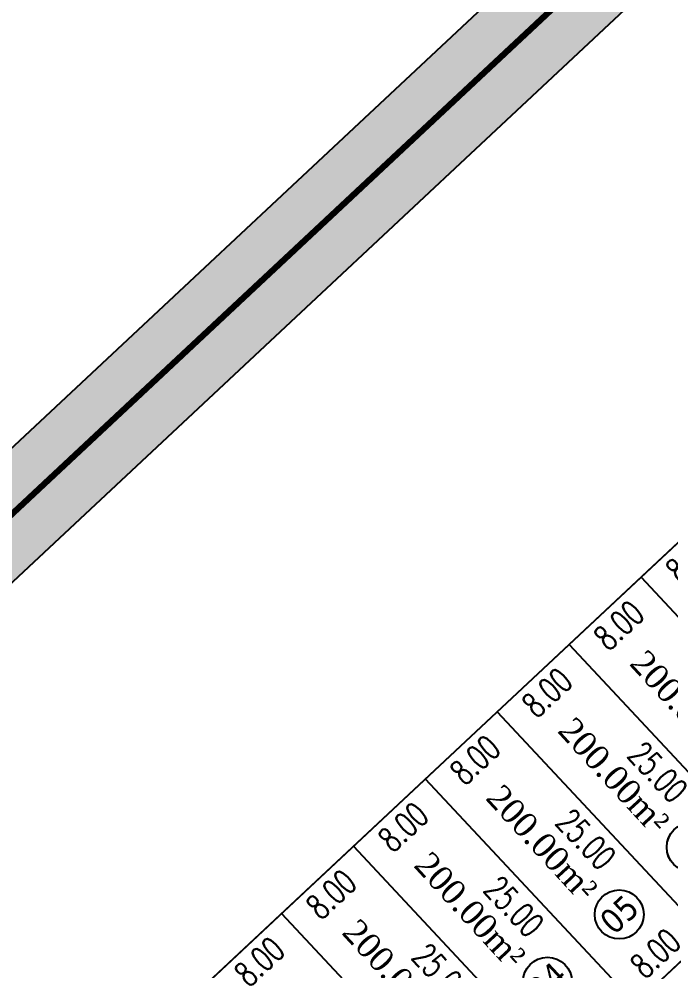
# Model space of a CAD drawing. Header units: metres. Extents: x 437145 to 437701, y 9614495 to 9615043.
# Drawn here: x 437272.8 to 437325.8, y 9614791 to 9614868.3 of the extents above; entities that cross this region are included whole.
import ezdxf

# ---------------------------------------------------------------- set-up
doc = ezdxf.new("R2010")
doc.units = ezdxf.units.M
doc.header["$PDMODE"] = 35
doc.header["$PDSIZE"] = 0.1
doc.linetypes.add('HIDDEN', pattern=[9.525, 6.35, -3.175])
for name, color, linetype in [('ADUTORA', 90, 'Continuous'), ('Auxiliar', 7, 'Continuous'), ('COTAS', 10, 'Continuous'), ('Layer3', 1, 'Continuous'), ('ÁREA', 7, 'Continuous')]:
    doc.layers.add(name, color=color, linetype=linetype)
doc.styles.add('COTAS', font='romans.shx', dxfattribs={"width": 0.7})
doc.styles.add('symplex', font='simplex.shx', dxfattribs={"bigfont": 'bigfont.shx'})
doc.styles.add('tahoma', font='tahoma.ttf')
doc.styles.add('ÁREA', font='times.ttf', dxfattribs={"height": 2})
doc.dimstyles.new('C-75', dxfattribs={"dimtxt": 2, "dimasz": 0.2, "dimexe": 0, "dimexo": 0, "dimgap": 1, "dimtad": 0, "dimzin": 4, "dimdsep": 46, "dimtxsty": 'COTAS', "dimblk1": 'BOL-COT', "dimblk2": 'BOL-COT', "dimsah": 1, "dimcen": 0.1, "dimse1": 1, "dimse2": 1, "dimsd1": 1, "dimsd2": 1, "dimclrd": 8, "dimclre": 256, "dimaunit": 1, "dimadec": 3, "dimazin": 0, "dimtfac": 0.5, "dimtix": 1, "dimtmove": 0, "dimatfit": 3, "dimldrblk": 'BOL-COT', "dimfxl": 1, "dimtolj": 1, "dimtzin": 0, "dimarcsym": 0})

# ---------------------------------------------------------------- blocks, each defined once
blk = doc.blocks.new('*D41')
at = {"layer": 'Defpoints', "color": 0, "transparency": 16777216}
for p in [(2564.772, 1163.431), (2564.772, 1161.548), (2572.772, 1161.548)]:
    blk.add_point(p, dxfattribs=at)
at = {"layer": 'Layer3', "transparency": 16777216, "insert": (2568.772, 1163.431), "char_height": 2, "attachment_point": 5, "rotation": 0.00204, "style": 'COTAS'}
blk.add_mtext('\\A1;8.00', dxfattribs=at)
blk = doc.blocks.new('BOL-COT')
at = {"layer": 'COTAS'}
for p, q in [((-2, 0), (2, 0)), ((0, -3), (0, 3))]:
    blk.add_line(p, q, dxfattribs=at)
blk.add_circle((0, 0), 0.4, dxfattribs=at)
blk = doc.blocks.new('*D68')
at = {"layer": 'Defpoints', "color": 0, "transparency": 16777216}
for p in [(2588.769, 1186.55), (2586.961, 1161.55), (2588.77, 1161.55)]:
    blk.add_point(p, dxfattribs=at)
at = {"layer": 'Layer3', "transparency": 16777216, "insert": (2586.961, 1174.05), "char_height": 2, "attachment_point": 5, "rotation": 270.00204, "style": 'COTAS'}
blk.add_mtext('\\A1;25.00', dxfattribs=at)
blk = doc.blocks.new('*D69')
at = {"layer": 'Defpoints', "color": 0, "transparency": 16777216}
for p in [(2580.769, 1186.55), (2578.961, 1161.55), (2580.77, 1161.55)]:
    blk.add_point(p, dxfattribs=at)
at = {"layer": 'Layer3', "transparency": 16777216, "insert": (2578.961, 1174.05), "char_height": 2, "attachment_point": 5, "rotation": 270.00204, "style": 'COTAS'}
blk.add_mtext('\\A1;25.00', dxfattribs=at)
blk = doc.blocks.new('*D70')
at = {"layer": 'Defpoints', "color": 0, "transparency": 16777216}
for p in [(2572.769, 1186.55), (2570.961, 1161.55), (2572.77, 1161.55)]:
    blk.add_point(p, dxfattribs=at)
at = {"layer": 'Layer3', "transparency": 16777216, "insert": (2570.961, 1174.05), "char_height": 2, "attachment_point": 5, "rotation": 270.00204, "style": 'COTAS'}
blk.add_mtext('\\A1;25.00', dxfattribs=at)
blk = doc.blocks.new('*D71')
at = {"layer": 'Defpoints', "color": 0, "transparency": 16777216}
for p in [(2564.769, 1186.55), (2562.961, 1161.55), (2564.77, 1161.55)]:
    blk.add_point(p, dxfattribs=at)
at = {"layer": 'Layer3', "transparency": 16777216, "insert": (2562.961, 1174.05), "char_height": 2, "attachment_point": 5, "rotation": 270.00204, "style": 'COTAS'}
blk.add_mtext('\\A1;25.00', dxfattribs=at)
blk = doc.blocks.new('*D72')
at = {"layer": 'Defpoints', "color": 0, "transparency": 16777216}
for p in [(2556.769, 1186.549), (2554.961, 1161.549), (2556.77, 1161.549)]:
    blk.add_point(p, dxfattribs=at)
at = {"layer": 'Layer3', "transparency": 16777216, "insert": (2554.961, 1174.049), "char_height": 2, "attachment_point": 5, "rotation": 270.00204, "style": 'COTAS'}
blk.add_mtext('\\A1;25.00', dxfattribs=at)
blk = doc.blocks.new('*D73')
at = {"layer": 'Defpoints', "color": 0, "transparency": 16777216}
for p in [(2548.769, 1186.549), (2546.961, 1161.549), (2548.77, 1161.549)]:
    blk.add_point(p, dxfattribs=at)
at = {"layer": 'Layer3', "transparency": 16777216, "insert": (2546.961, 1174.049), "char_height": 2, "attachment_point": 5, "rotation": 270.00204, "style": 'COTAS'}
blk.add_mtext('\\A1;25.00', dxfattribs=at)
blk = doc.blocks.new('*D218')
at = {"layer": 'Defpoints', "color": 0, "transparency": 16777216}
for p in [(2540.774, 1186.545), (2548.771, 1186.545), (2548.771, 1184.914)]:
    blk.add_point(p, dxfattribs=at)
at = {"layer": 'Layer3', "transparency": 16777216, "insert": (2544.8, 1184.914), "char_height": 2, "attachment_point": 5, "rotation": 0.00204, "style": 'COTAS'}
blk.add_mtext('\\A1;8.00', dxfattribs=at)
blk = doc.blocks.new('*D245')
at = {"layer": 'Defpoints', "color": 0, "transparency": 16777216}
for p in [(2548.771, 1186.547), (2556.769, 1186.547), (2556.769, 1184.916)]:
    blk.add_point(p, dxfattribs=at)
at = {"layer": 'Layer3', "transparency": 16777216, "insert": (2552.798, 1184.916), "char_height": 2, "attachment_point": 5, "rotation": 0.00204, "style": 'COTAS'}
blk.add_mtext('\\A1;8.00', dxfattribs=at)
blk = doc.blocks.new('*D246')
at = {"layer": 'Defpoints', "color": 0, "transparency": 16777216}
for p in [(2556.774, 1186.545), (2564.771, 1186.546), (2564.771, 1184.915)]:
    blk.add_point(p, dxfattribs=at)
at = {"layer": 'Layer3', "transparency": 16777216, "insert": (2560.8, 1184.915), "char_height": 2, "attachment_point": 5, "rotation": 0.00204, "style": 'COTAS'}
blk.add_mtext('\\A1;8.00', dxfattribs=at)
blk = doc.blocks.new('*D247')
at = {"layer": 'Defpoints', "color": 0, "transparency": 16777216}
for p in [(2564.771, 1186.548), (2572.769, 1186.548), (2572.769, 1184.917)]:
    blk.add_point(p, dxfattribs=at)
at = {"layer": 'Layer3', "transparency": 16777216, "insert": (2568.798, 1184.917), "char_height": 2, "attachment_point": 5, "rotation": 0.00204, "style": 'COTAS'}
blk.add_mtext('\\A1;8.00', dxfattribs=at)
blk = doc.blocks.new('*D248')
at = {"layer": 'Defpoints', "color": 0, "transparency": 16777216}
for p in [(2572.774, 1186.546), (2580.771, 1186.546), (2580.771, 1184.915)]:
    blk.add_point(p, dxfattribs=at)
at = {"layer": 'Layer3', "transparency": 16777216, "insert": (2576.8, 1184.915), "char_height": 2, "attachment_point": 5, "rotation": 0.00204, "style": 'COTAS'}
blk.add_mtext('\\A1;8.00', dxfattribs=at)
blk = doc.blocks.new('*D249')
at = {"layer": 'Defpoints', "color": 0, "transparency": 16777216}
for p in [(2580.774, 1186.546), (2588.771, 1186.546), (2588.771, 1184.916)]:
    blk.add_point(p, dxfattribs=at)
at = {"layer": 'Layer3', "transparency": 16777216, "insert": (2584.8, 1184.915), "char_height": 2, "attachment_point": 5, "rotation": 0.00204, "style": 'COTAS'}
blk.add_mtext('\\A1;8.00', dxfattribs=at)
blk = doc.blocks.new('*D250')
at = {"layer": 'Defpoints', "color": 0, "transparency": 16777216}
for p in [(2588.774, 1186.546), (2596.771, 1186.547), (2596.771, 1184.916)]:
    blk.add_point(p, dxfattribs=at)
at = {"layer": 'Layer3', "transparency": 16777216, "insert": (2592.8, 1184.916), "char_height": 2, "attachment_point": 5, "rotation": 0.00204, "style": 'COTAS'}
blk.add_mtext('\\A1;8.00', dxfattribs=at)
blk = doc.blocks.new('atutu')
at = {"layer": 'Layer3', "ltscale": 5}
h = blk.add_hatch(dxfattribs=at)
h.set_pattern_fill('AR-SAND', color=49, scale=0.1)
h.set_pattern_definition([(37.5, (-475087.59496, -9591321.84182), (-0.006299335811, 0.1926823769013), [0, -0.152, 0, -0.17, 0, -0.1625]), (7.5, (-475087.59496, -9591321.84182), (0.176977670527, 0.282214606523), [0, -0.082, 0, -0.137, 0, -0.0525]), (327.5, (-475087.71796, -9591321.84182), (0.3114141861751, 0.0005659053537), [0, -0.05, 0, -0.18, 0, -0.235]), (317.5, (-475087.71796, -9591321.84182), (0.300612660457, 0.0877675564934), [0, -0.025, 0, -0.118, 0, -0.135])])
h.paths.add_polyline_path([(2864.466, 1229.158), (2384.965, 1229.158), (2384.965, 1225.23), (2864.466, 1225.158)])
h.paths.add_polyline_path([(2864.466, 1225.158), (2384.965, 1225.23), (2384.965, 1221.158), (2864.466, 1221.158)])
at = {"layer": 'Layer3', "color": 9}
for points in [[(2384.965, 1229.158), (2864.466, 1229.158)], [(2384.965, 1221.158), (2864.466, 1221.158)]]:
    blk.add_lwpolyline(points, dxfattribs=at)
at = {"layer": 'Layer3', "color": 40, "linetype": 'HIDDEN', "const_width": 0.5}
blk.add_lwpolyline([(2384.965, 1225.23), (2864.466, 1225.158)], dxfattribs=at)
at = {"layer": 'Layer3', "color": 0}
for points in [[(2702.797, 1186.553), (2480.954, 1186.545)], [(2548.771, 1186.547), (2548.772, 1161.547)], [(2556.771, 1186.547), (2556.772, 1161.547)], [(2564.771, 1186.548), (2564.772, 1161.548)], [(2572.771, 1186.548), (2572.772, 1161.548)], [(2580.771, 1186.548), (2580.772, 1161.548)], [(2588.771, 1186.548), (2588.772, 1161.548)], [(2698.272, 1161.552), (2532.772, 1161.546)]]:
    blk.add_lwpolyline(points, dxfattribs=at)
blk.add_circle((2560.775, 1167.737), 1.991, dxfattribs=at)
at = {"layer": 'Layer3', "color": 1}
for centre in [(2568.773, 1167.74), (2576.773, 1167.74), (2576.775, 1167.738)]:
    blk.add_circle(centre, 1.991, dxfattribs=at)
at = {"layer": 'ADUTORA', "color": 7, "style": 'symplex'}
for s, rotation, p in [('RUA PROJETADA K', 270.02567, (2523.683, 1214.658)), ('RUA PROJETADA A', 0.02567, (2563.006, 1153.96))]:
    blk.add_text(s, height=3.2843, rotation=rotation, dxfattribs=at).set_placement(p)
at = {"layer": 'Layer3', "color": 5, "char_height": 2, "attachment_point": 5, "rotation": 0.00204, "style": 'tahoma'}
for s, insert in [('\\A1;04', (2560.775, 1167.737)), ('\\A1;05', (2568.773, 1167.74))]:
    blk.add_mtext(s, dxfattribs=dict(at, insert=insert))
at = {"layer": 'ÁREA', "linetype": 'Continuous', "lineweight": -2, "extrusion": (-0.000658808, -0.026227, 0.999656), "style": 'ÁREA'}
for p in [(2520.709, 1245.216, -37.193), (2528.709, 1245.415, -37.199), (2536.704, 1245.618, -37.204), (2544.704, 1245.817, -37.209), (2552.702, 1246.018, -37.214)]:
    blk.add_text('200.00m²', height=2, rotation=271, dxfattribs=at).set_placement(p)
at = {"layer": 'Layer3', "color": 0}
for base, p1, p2, picture, middle in [((2548.771, 1184.914), (2540.774, 1186.545), (2548.771, 1186.545), '*D218', (2544.8, 1184.914)), ((2556.769, 1184.916), (2548.771, 1186.547), (2556.769, 1186.547), '*D245', (2552.798, 1184.916)), ((2564.771, 1184.915), (2556.774, 1186.545), (2564.771, 1186.546), '*D246', (2560.8, 1184.915)), ((2572.769, 1184.917), (2564.771, 1186.548), (2572.769, 1186.548), '*D247', (2568.798, 1184.917)), ((2580.771, 1184.915), (2572.774, 1186.546), (2580.771, 1186.546), '*D248', (2576.8, 1184.915)), ((2588.771, 1184.916), (2580.774, 1186.546), (2588.771, 1186.546), '*D249', (2584.8, 1184.915)), ((2596.771, 1184.916), (2588.774, 1186.546), (2596.771, 1186.547), '*D250', (2592.8, 1184.916))]:
    dim = blk.add_linear_dim(base=base, p1=p1, p2=p2, angle=0.00204, dimstyle='C-75', dxfattribs=at)
    dim.commit()
    dim.dimension.update_dxf_attribs({"geometry": picture, "text_midpoint": middle, "dimtype": 129})
for p1, p2, distance, picture, middle in [((2548.769, 1186.549), (2548.77, 1161.549), -1.808, '*D73', (2546.961, 1174.049)), ((2556.769, 1186.549), (2556.77, 1161.549), -1.808, '*D72', (2554.961, 1174.049)), ((2564.769, 1186.55), (2564.77, 1161.55), -1.808, '*D71', (2562.961, 1174.05)), ((2572.769, 1186.55), (2572.77, 1161.55), -1.808, '*D70', (2570.961, 1174.05)), ((2580.769, 1186.55), (2580.77, 1161.55), -1.808, '*D69', (2578.961, 1174.05)), ((2588.769, 1186.55), (2588.77, 1161.55), -1.808, '*D68', (2586.961, 1174.05)), ((2572.772, 1161.548), (2564.772, 1161.548), -1.883, '*D41', (2568.772, 1163.431))]:
    dim = blk.add_aligned_dim(p1=p1, p2=p2, distance=distance, dimstyle='C-75', dxfattribs=at)
    dim.commit()
    dim.dimension.update_dxf_attribs({"geometry": picture, "text_midpoint": middle})

msp = doc.modelspace()

# ---------------------------------------------------------------- linework, layer by layer
at = {"layer": 'Auxiliar', "color": 2, "linetype": 'Continuous', "lineweight": -3}
for p, q in [((437281.003, 9614783.384), (437404.821, 9614899.143)), ((437299.537, 9614766.488), (437420.432, 9614879.514))]:
    msp.add_line(p, q, dxfattribs=at)

# ---------------------------------------------------------------- block references
at = {"rotation": 43.07140519794264}
msp.add_blockref('atutu', (436242.57, 9612188.321), dxfattribs=at)

doc.saveas('drawing.dxf')
